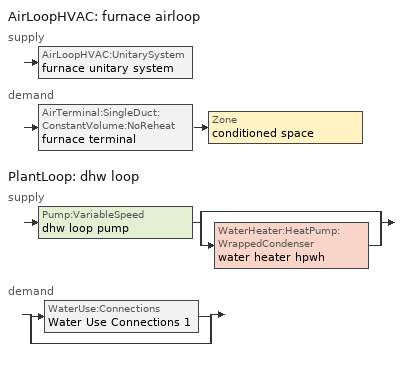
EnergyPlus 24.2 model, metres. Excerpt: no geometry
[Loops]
AirLoopHVAC 'furnace airloop'
 supply: AirLoopHVAC:UnitarySystem 'furnace unitary system'
 demand: AirTerminal:SingleDuct:ConstantVolume:NoReheat 'furnace terminal' > Zone 'conditioned space'
PlantLoop 'dhw loop'
 supply: Pump:VariableSpeed 'dhw loop pump' > split
  | bypass
  | WaterHeater:HeatPump:WrappedCondenser 'water heater hpwh'
 demand: split
  | WaterUse:Connections 'Water Use Connections 1'
  | bypass
[ZoneControl:Thermostat]
conditioned space Thermostat: Zone or ZoneList=conditioned space; Control Type Schedule=conditioned space Thermostat Schedule; Control 1=conditioned space temperature setpoint; Temperature Difference Between Cutout And Setpoint {deltaC}=0
[ThermostatSetpoint:DualSetpoint]
conditioned space temperature setpoint: Heating Setpoint Temperature Schedule=heating setpoint; Cooling Setpoint Temperature Schedule=cooling setpoint
[AirTerminal:SingleDuct:ConstantVolume:NoReheat]
furnace terminal: Availability Schedule=Always On Discrete; Maximum Air Flow Rate {m3/s}=0.212376
[Zone equipment]
conditioned space: furnace terminal
[AirLoopHVAC]
furnace airloop: Design Supply Air Flow Rate {m3/s}=0.212376; Design Return Air Flow Fraction of Supply Air Flow=1
[Sizing:System]
furnace airloop: Type of Load to Size On=Sensible; Design Outdoor Air Flow Rate {m3/s}=Autosize; Central Heating Maximum System Air Flow Ratio=0.3; Preheat Design Temperature {C}=7; Preheat Design Humidity Ratio {kgWater/kgDryAir}=0.008; Precool Design Temperature {C}=12.8; Precool Design Humidity Ratio {kgWater/kgDryAir}=0.008; Central Cooling Design Supply Air Temperature {C}=12.8; Central Heating Design Supply Air Temperature {C}=16.7; Type of Zone Sum to Use=NonCoincident; 100% Outdoor Air in Cooling=Yes; 100% Outdoor Air in Heating=Yes; Central Cooling Design Supply Air Humidity Ratio {kgWater/kgDryAir}=0.0085; Central Heating Design Supply Air Humidity Ratio {kgWater/kgDryAir}=0.008; Cooling Supply Air Flow Rate Method=DesignDay; Cooling Supply Air Flow Rate {m3/s}=0; Cooling Supply Air Flow Rate Per Floor Area {m3/s-m2}=0.00996765; Cooling Fraction of Autosized Cooling Supply Air Flow Rate=1; Cooling Supply Air Flow Rate Per Unit Cooling Capacity {m3/s-W}=3.94755e-05; Heating Supply Air Flow Rate Method=DesignDay; Heating Supply Air Flow Rate {m3/s}=0; Heating Supply Air Flow Rate Per Floor Area {m3/s-m2}=0.00996765; Heating Fraction of Autosized Heating Supply Air Flow Rate=1; Heating Fraction of Autosized Cooling Supply Air Flow Rate=1; Heating Supply Air Flow Rate Per Unit Heating Capacity {m3/s-W}=3.15882e-05; System Outdoor Air Method=ZoneSum; Zone Maximum Outdoor Air Fraction=1; Cooling Design Capacity Method=CoolingDesignCapacity; Cooling Design Capacity {W}=Autosize; Cooling Design Capacity Per Floor Area {W/m2}=234.7; Fraction of Autosized Cooling Design Capacity=1; Heating Design Capacity Method=HeatingDesignCapacity; Heating Design Capacity {W}=Autosize; Heating Design Capacity Per Floor Area {W/m2}=157; Fraction of Autosized Heating Design Capacity=1; Central Cooling Capacity Control Method=OnOff; Occupant Diversity=Autosize
[AirLoopHVAC:UnitarySystem]
furnace unitary system: Control Type=Load; Controlling Zone or Thermostat Location=conditioned space; Dehumidification Control Type=None; Availability Schedule=Always On Discrete; Supply Fan=furnace supply fan; Fan Placement=BlowThrough; Supply Air Fan Operating Mode Schedule=furnace auto fan schedule; Heating Coil=furnace htg coil; DX Heating Coil Sizing Ratio=1; Use DOAS DX Cooling Coil=No; Minimum Supply Air Temperature {C}=2; Latent Load Control=SensibleOnlyLoadControl; Cooling Supply Air Flow Rate Method=None; Heating Supply Air Flow Rate Method=SupplyAirFlowRate; Heating Supply Air Flow Rate {m3/s}=0.212376; No Load Supply Air Flow Rate Method=SupplyAirFlowRate; No Load Supply Air Flow Rate {m3/s}=0; No Load Supply Air Flow Rate Control Set To Low Speed=Yes; Maximum Supply Air Temperature {C}=48.8889; Maximum Outdoor Dry-Bulb Temperature for Supplemental Heater Operation {C}=21; Ancillary On-Cycle Electric Power {W}=0; Ancillary Off-Cycle Electric Power {W}=0
[Fan:SystemModel] Availability Schedule=Always On Discrete; Speed Control Method=Discrete; Electric Power Minimum Flow Rate Fraction=0.2; Design Pressure Rise {Pa}=500; Motor Efficiency=1; Motor In Air Stream Fraction=1; Design Electric Power Consumption {W}=Autosize; Design Power Sizing Method=PowerPerFlow; Electric Power Per Unit Flow Rate Per Unit Pressure {W/((m3/s)-Pa)}=1.66667; Fan Total Efficiency=0.7; Motor Loss Radiative Fraction=0; Number of Speeds=1
Name | Design Maximum Air Flow Rate {m3/s} | Electric Power Per Unit Flow Rate {W/(m3/s)} | Speed Flow Fraction 1 | Speed Electric Power Fraction 1
furnace supply fan | 0.212376 | 1059.44 | 1 | 1
water heater fan | 0.0854225 | 97.8923
[Coil:Heating:Fuel]
furnace htg coil: Availability Schedule=Always On Discrete; Fuel Type=NaturalGas; Burner Efficiency=0.8; Nominal Capacity {W}=7225.08; On Cycle Parasitic Electric Load {W}=0; Off Cycle Parasitic Fuel Load {W}=0
[PlantLoop]
dhw loop: Fluid Type=Water; Plant Equipment Operation Scheme=dhw loop Operation Schemes; Maximum Loop Temperature {C}=100; Minimum Loop Temperature {C}=0; Maximum Loop Flow Rate {m3/s}=0.01; Minimum Loop Flow Rate {m3/s}=0; Plant Loop Volume {m3}=0.003; Load Distribution Scheme=Optimal; Plant Loop Demand Calculation Scheme=SingleSetpoint; Common Pipe Simulation=None
[Sizing:Plant]
dhw loop: Loop Type=Heating; Design Loop Exit Temperature {C}=51.6667; Loop Design Temperature Difference {deltaC}=5.55556; Sizing Option=NonCoincident; Zone Timesteps in Averaging Window=1; Coincident Sizing Factor Mode=None
[Pump:VariableSpeed]
dhw loop pump: Design Maximum Flow Rate {m3/s}=0.01; Design Pump Head {Pa}=1; Design Power Consumption {W}=0; Motor Efficiency=0.85; Fraction of Motor Inefficiencies to Fluid Stream=0; Coefficient 1 of the Part Load Performance Curve=0; Coefficient 2 of the Part Load Performance Curve=1; Coefficient 3 of the Part Load Performance Curve=0; Coefficient 4 of the Part Load Performance Curve=0; Design Minimum Flow Rate {m3/s}=0; Pump Control Type=Intermittent; Skin Loss Radiative Fraction=0.5; Design Power Sizing Method=PowerPerFlowPerPressure; Design Electric Power per Unit Flow Rate {W/(m3/s)}=348701.1; Design Shaft Power per Unit Flow Rate per Unit Head {W/((m3/s)-Pa)}=1.28205; Design Minimum Flow Rate Fraction=0
[WaterHeater:Stratified]
water heater tank: Tank Volume {m3}=0.170344; Tank Height {m}=1.0335; Tank Shape=VerticalCylinder; Maximum Temperature Limit {C}=90; Heater Priority Control=MasterSlave; Heater 1 Setpoint Temperature Schedule=water heater TopElementSetpoint; Heater 1 Deadband Temperature Difference {deltaC}=18.5; Heater 1 Capacity {W}=4500.11; Heater 1 Height {m}=0.818187; Heater 2 Setpoint Temperature Schedule=water heater BottomElementSetpoint; Heater 2 Deadband Temperature Difference {deltaC}=3.89; Heater 2 Capacity {W}=4500.11; Heater 2 Height {m}=0.215312; Heater Fuel Type=Electricity; Heater Thermal Efficiency=1; Off Cycle Parasitic Fuel Consumption Rate {W}=3; Off Cycle Parasitic Fuel Type=Electricity; Off Cycle Parasitic Heat Fraction to Tank=0; Off Cycle Parasitic Height {m}=0; On Cycle Parasitic Fuel Consumption Rate {W}=3; On Cycle Parasitic Fuel Type=Electricity; On Cycle Parasitic Heat Fraction to Tank=0; On Cycle Parasitic Height {m}=0; Ambient Temperature Indicator=Schedule; Ambient Temperature Schedule=water heater Tamb act; Uniform Skin Loss Coefficient per Unit Area to Ambient Temperature {W/m2-K}=1.04512; Skin Loss Fraction to Zone=1; Off Cycle Flue Loss Coefficient to Ambient Temperature {W/K}=0; Off Cycle Flue Loss Fraction to Zone=1; Use Side Effectiveness=1; Use Side Inlet Height {m}=0; Use Side Outlet Height {m}=Autocalculate; Source Side Effectiveness=1; Source Side Inlet Height {m}=0; Source Side Outlet Height {m}=0; Inlet Mode=Fixed; Use Side Design Flow Rate {m3/s}=0.00283433; Source Side Design Flow Rate {m3/s}=0; Indirect Water Heating Recovery Time {hr}=1.5; Number of Nodes=6; Additional Destratification Conductivity {W/m-K}=0; Node 1 Additional Loss Coefficient {W/K}=0; Node 2 Additional Loss Coefficient {W/K}=0; Node 3 Additional Loss Coefficient {W/K}=0; Node 4 Additional Loss Coefficient {W/K}=0; Node 5 Additional Loss Coefficient {W/K}=0; Node 6 Additional Loss Coefficient {W/K}=0
[WaterHeater:Sizing]
water heater tank: Design Mode=PeakDraw; Time Storage Can Meet Peak Draw {hr}=0.538503; Time for Tank Recovery {hr}=0; Nominal Tank Volume for Autosizing Plant Connections {m3}=1
[WaterHeater:HeatPump:WrappedCondenser]
water heater hpwh: Compressor Setpoint Temperature Schedule=water heater setpoint; Dead Band Temperature Difference {deltaC}=3.89; Condenser Bottom Location {m}=0.0430625; Condenser Top Location {m}=0.559813; Evaporator Air Flow Rate {m3/s}=0.0854225; Inlet Air Configuration=Schedule; Inlet Air Temperature Schedule=water heater Tamb act; Inlet Air Humidity Schedule=water heater RHamb act; Tank=water heater tank; DX Coil=water heater coil; Minimum Inlet Air Temperature for Compressor Operation {C}=5.55556; Maximum Inlet Air Temperature for Compressor Operation {C}=48.8889; Compressor Location=Schedule; Compressor Ambient Temperature Schedule=water heater Tamb act; Fan=water heater fan; Fan Placement=DrawThrough; On Cycle Parasitic Electric Load {W}=0; Off Cycle Parasitic Electric Load {W}=0; Parasitic Heat Rejection Location=Outdoors; Inlet Air Mixer Schedule=Always On Discrete; Tank Element Control Logic=MutuallyExclusive; Control Sensor 1 Height In Stratified Tank {m}=0.818187; Control Sensor 1 Weight=0.75; Control Sensor 2 Height In Stratified Tank {m}=0.301438
[Coil:WaterHeating:AirToWaterHeatPump:Wrapped]
water heater coil: Rated Heating Capacity {W}=2018.38; Rated COP {W/W}=4.036802; Rated Sensible Heat Ratio=0.88; Rated Evaporator Inlet Air Dry-Bulb Temperature {C}=19.7222; Rated Evaporator Inlet Air Wet-Bulb Temperature {C}=13.561; Rated Condenser Water Temperature {C}=48.89; Rated Evaporator Air Flow Rate {m3/s}=0.0854225; Evaporator Fan Power Included in Rated COP=Yes; Crankcase Heater Capacity {W}=0; Maximum Ambient Temperature for Crankcase Heater Operation {C}=0; Evaporator Air Temperature Type for Curve Objects=WetBulbTemperature; Heating Capacity Function of Temperature Curve=HPWH-Cap-fT; Heating Capacity Function of Air Flow Fraction Curve=HPWH-Htg-Cap-FF; Heating COP Function of Temperature Curve=HPWH-COP-fT; Heating COP Function of Air Flow Fraction Curve=HPWH-Htg-COP-FF; Part Load Fraction Correlation Curve=HPWH-COP-fPLR
[SetpointManager:Scheduled]
Setpoint Manager Scheduled 1: Control Variable=Temperature; Schedule=dhw temp
[WaterUse:Connections]
Water Use Connections 1: Drain Water Heat Exchanger Type=None; Drain Water Heat Exchanger Destination=Plant; Water Use Equipment Name 1=dhw fixtures; Water Use Equipment Name 2=dhw distribution waste; Water Use Equipment Name 3=clothes washer; Water Use Equipment Name 4=dishwasher
[WaterUse:Equipment]
Name | Peak Flow Rate {m3/s} | Flow Rate Fraction Schedule | Target Temperature Schedule
dhw fixtures | 4.61704e-05 | hot_water_fixtures | mixed water temperature schedule
dhw distribution waste | 1.65954e-05 | hot_water_fixtures | mixed water temperature schedule
clothes washer | 1.32209e-05 | hot_water_clothes_washer
[PlantEquipmentOperationSchemes]
dhw loop Operation Schemes: Control Scheme Object Type 1=PlantEquipmentOperation:HeatingLoad; Control Scheme Name 1=dhw loop Heating Operation Scheme; Control Scheme Schedule Name 1=Always On Discrete
[PlantEquipmentOperation:HeatingLoad]
dhw loop Heating Operation Scheme: Load Range Lower Limit 1 {W}=0; Load Range Upper Limit 1 {W}=1000000000; Range Equipment List Name 1=dhw loop Heating Equipment List
[PlantEquipmentList]
dhw loop Heating Equipment List: WaterHeater:HeatPump:WrappedCondenser, water heater hpwh
[EnergyManagementSystem:InternalVariable]
furnace_airloop_max_sup_fan_mfr: Internal Data Index Key=furnace supply fan; Internal Data Type=Fan Maximum Mass Flow Rate
[EnergyManagementSystem:Sensor]
Name | Output:Variable or Output:Meter Index Key | Output:Variable or Output:Meter
conditioned_space_clg_unmet_s | conditioned space | Zone Cooling Setpoint Not Met Time
conditioned_space_htg_unmet_s | conditioned space | Zone Heating Setpoint Not Met Time
fridge_tin_s; tin_s; tin_s_1; water_heater_amb_temp | conditioned space | Zone Mean Air Temperature
furnace_airloop_Fan_RTF_s | furnace supply fan | Fan Runtime Fraction
furnace_htg_coil_s | furnace htg coil | Heating Coil Heating Energy
furnace_supply_fan_s | furnace supply fan | Fan Electricity Energy
ig_ee_conv_2 | clothes washer | Electric Equipment Convective Heating Energy
ig_ee_rad_2 | clothes washer | Electric Equipment Radiant Heating Energy
tout_s | conditioned space | Zone Outdoor Air Drybulb Temperature
water_heater_amb_rh | conditioned space | Zone Air Relative Humidity
water_heater_coil_energy | water heater coil | Cooling Coil Water Heating Electricity Rate
water_heater_fan_energy; water_heater_fan_pwr | water heater fan | Fan Electricity Rate
water_heater_lat_cool | water heater coil | Cooling Coil Latent Cooling Rate
water_heater_sens_cool | water heater coil | Cooling Coil Sensible Cooling Rate
water_heater_tank_energy | water heater tank | Water Heater Electricity Rate
water_heater_tank_off_cycle_parasitic | water heater tank | Water Heater Off Cycle Parasitic Electricity Rate
water_heater_tank_on_cycle_parasitic | water heater tank | Water Heater On Cycle Parasitic Electricity Rate
water_heater_tl | water heater tank | Water Heater Heat Loss Rate
win_s | conditioned space | Zone Air Humidity Ratio
[EnergyManagementSystem:Actuator] Actuated Component Type=Schedule:Constant; Actuated Component Control Type=Schedule Value
Name | Actuated Component Unique
water_heater_RHamb_act | water heater RHamb act
water_heater_Tamb_act | water heater Tamb act
[EnergyManagementSystem:Program]
component_loads_program: Set loads_htg_walls = 0; Set loads_htg_rim_joists = 0; Set loads_htg_foundation_walls = 0; Set loads_htg_floors = 0; Set loads_htg_slabs = 0; Set loads_htg_ceilings = 0; Set loads_htg_roofs = 0; Set loads_htg_windows_conduction = 0; Set loads_htg_windows_solar = 0; Set loads_htg_doors = 0; Set loads_htg_skylights_conduction = 0; Set loads_htg_skylights_solar = 0; Set loads_htg_internal_mass = 0; Set loads_htg_intgains = 0; Set loads_htg_lighting = 0; Set loads_htg_infil = 0; Set loads_htg_mechvent = 0; Set loads_htg_natvent = 0; Set loads_htg_whf = 0; Set loads_htg_ducts = 0; Set loads_clg_walls = 0; Set loads_clg_rim_joists = 0; Set loads_clg_foundation_walls = 0; Set loads_clg_floors = 0; Set loads_clg_slabs = 0; Set loads_clg_ceilings = 0; Set loads_clg_roofs = 0; Set loads_clg_windows_conduction = 0; Set loads_clg_windows_solar = 0; Set loads_clg_doors = 0; Set loads_clg_skylights_conduction = 0; Set loads_clg_skylights_solar = 0; Set loads_clg_internal_mass = 0; Set loads_clg_intgains = 0; Set loads_clg_lighting = 0; Set loads_clg_infil = 0; Set loads_clg_mechvent = 0; Set loads_clg_natvent = 0; Set loads_clg_whf = 0; Set loads_clg_ducts = 0; Set hr_walls = 0; Set hr_walls = hr_walls + s_conv_2 + s_ig_2 + s_sol_2 + s_lgt_2 + s_surf_2; Set hr_walls = hr_walls + s_conv_3 + s_ig_3 + s_sol_3 + s_lgt_3 + s_surf_3; Set hr_walls = hr_walls + s_conv_4 + s_ig_4 + s_sol_4 + s_lgt_4 + s_surf_4; Set hr_walls = hr_walls + s_conv_5 + s_ig_5 + s_sol_5 + s_lgt_5 + s_surf_5; Set hr_rim_joists = 0; Set hr_foundation_walls = 0; Set hr_floors = 0; Set hr_slabs = 0; Set hr_slabs = hr_slabs + s_conv_1 + s_ig_1 + s_sol_1 + s_lgt_1 + s_surf_1; Set hr_ceilings = 0; Set hr_roofs = 0; Set hr_roofs = hr_roofs + s_conv + s_ig + s_sol + s_lgt + s_surf; Set hr_windows_conduction = 0; Set hr_windows_conduction = hr_windows_conduction + ss_conv_1; Set hr_windows_conduction = hr_windows_conduction + ss_ig_1; Set hr_windows_conduction = hr_windows_conduction + ss_surf_1; Set hr_windows_conduction = hr_windows_conduction + ss_conv_2; Set hr_windows_conduction = hr_windows_conduction + ss_ig_2; Set hr_windows_conduction = hr_windows_conduction + ss_surf_2; Set hr_windows_conduction = hr_windows_conduction + ss_conv_3; Set hr_windows_conduction = hr_windows_conduction + ss_ig_3; Set hr_windows_conduction = hr_windows_conduction + ss_surf_3; Set hr_windows_conduction = hr_windows_conduction + ss_conv_4; Set hr_windows_conduction = hr_windows_conduction + ss_ig_4; Set hr_windows_conduction = hr_windows_conduction + ss_surf_4; Set hr_windows_solar = 0; Set hr_windows_solar = hr_windows_solar - ss_trans_in * ZoneTimestep * 3600 + ss_back_out * ZoneTimestep * 3600 + ss_trans_out * ZoneTimestep * 3600; Set hr_windows_solar = hr_windows_solar - ss_trans_in_1 * ZoneTimestep * 3600 + ss_back_out_1 * ZoneTimestep * 3600 + ss_trans_out_1 * ZoneTimestep * 3600; Set hr_windows_solar = hr_windows_solar - ss_trans_in_2 * ZoneTimestep * 3600 + ss_back_out_2 * ZoneTimestep * 3600 + ss_trans_out_2 * ZoneTimestep * 3600; Set hr_windows_solar = hr_windows_solar - ss_trans_in_3 * ZoneTimestep * 3600 + ss_back_out_3 * ZoneTimestep * 3600 + ss_trans_out_3 * ZoneTimestep * 3600; Set hr_doors = 0; Set hr_doors = hr_doors + ss_sol; Set hr_doors = hr_doors + ss_lgt; Set hr_doors = hr_doors + ss_conv; Set hr_doors = hr_doors + ss_ig; Set hr_doors = hr_doors + ss_surf; Set hr_skylights_conduction = 0; Set hr_skylights_solar = 0; Set hr_internal_mass = 0; Set hr_internal_mass = hr_internal_mass + im_conv + im_ig + im_sol + im_lgt + im_surf; Set hr_internal_mass = hr_internal_mass + im_conv_1 + im_ig_1 + im_sol_1 + im_lgt_1 + im_surf_1; Set hr_intgains = 0; Set hr_intgains = hr_intgains - ig_ee_conv - ig_ee_rad - ig_ee_conv_1 - ig_ee_rad_1 - ig_ee_conv_2 - ig_ee_rad_2 - ig_ee_conv_3 - ig_ee_rad_3 - ig_ee_conv_4 - ig_ee_rad_4 - ig_ee_conv_5 - ig_ee_rad_5 - ig_ee_conv_6 - ig_ee_rad_6 - ig_ee_conv_7 - ig_ee_rad_7 - ig_ee_conv_8 - ig_ee_rad_8 - ig_oe_conv - ig_oe_rad - ig_oe_conv_1 - ig_oe_rad_1 - ig_oe_conv_2 - ig_oe_rad_2 - ig_oe_conv_3 - ig_oe_rad_3 - ig_oe_conv_4 - ig_oe_rad_4 - ig_oe_conv_5 - ig_oe_rad_5 - ig_oe_conv_6 - ig_oe_rad_6 - ig_ppl_conv - ig_ppl_rad; Set hr_lighting = 0; Set hr_lighting = hr_lighting - ig_lgt_conv - ig_lgt_rad - ig_lgt_vis; Set hr_infil = 0; Set hr_infil = hr_infil - airflow_gain + airflow_loss; Set hr_natvent = 0; Set hr_natvent = hr_natvent - airflow_gain_1 + airflow_loss_1; Set hr_whf = 0; Set hr_whf = hr_whf - airflow_gain_2 + airflow_loss_2; Set hr_mechvent = 0; Set hr_mechvent = hr_mechvent - mv_conv - mv_rad - mv_conv_1 - mv_rad_1 - mv_conv_2 - mv_rad_2 - mv_conv_3 - mv_rad_3 - mv_conv_4 - mv_rad_4 - mv_conv_5 - mv_rad_5; Set hr_ducts = 0; Set htg_mode = 0; Set clg_mode = 0; If (htg_load_cond > 0); Set htg_mode = 1.0; ElseIf (clg_load_cond > 0); Set clg_mode = 0.0; Else; Set htg_season = 0; Set clg_season = 0; If ((DayOfYear >= 1) && (DayOfYear <= 365)); Set clg_season = 1; EndIf; If ((DayOfYear >= 1) && (DayOfYear <= 365)); Set htg_season = 1; EndIf; If ((airflow_gain_1 <> 0) || (airflow_loss_1 <> 0)) && (clg_season == 1); Set clg_mode = 0.0; ElseIf ((airflow_gain_2 <> 0) || (airflow_loss_2 <> 0)) && (clg_season == 1); Set clg_mode = 0.0; Else; Set Tmid_setpoint = (htg_sp_s_1 + clg_sp_s_1) / 2; If (tin_s_1 > Tmid_setpoint) && (clg_season == 1); Set clg_mode = 0.0; ElseIf (tin_s_1 < Tmid_setpoint) && (htg_season == 1); Set htg_mode = 1.0; EndIf; EndIf; EndIf; Set loads_htg_walls = loads_htg_walls + (hr_walls * htg_mode * 1); Set loads_htg_rim_joists = loads_htg_rim_joists + (hr_rim_joists * htg_mode * 1); Set loads_htg_foundation_walls = loads_htg_foundation_walls + (hr_foundation_walls * htg_mode * 1); Set loads_htg_floors = loads_htg_floors + (hr_floors * htg_mode * 1); Set loads_htg_slabs = loads_htg_slabs + (hr_slabs * htg_mode * 1); Set loads_htg_ceilings = loads_htg_ceilings + (hr_ceilings * htg_mode * 1); Set loads_htg_roofs = loads_htg_roofs + (hr_roofs * htg_mode * 1); Set loads_htg_windows_conduction = loads_htg_windows_conduction + (hr_windows_conduction * htg_mode * 1); Set loads_htg_windows_solar = loads_htg_windows_solar + (hr_windows_solar * htg_mode * 1); Set loads_htg_doors = loads_htg_doors + (hr_doors * htg_mode * 1); Set loads_htg_skylights_conduction = loads_htg_skylights_conduction + (hr_skylights_conduction * htg_mode * 1); Set loads_htg_skylights_solar = loads_htg_skylights_solar + (hr_skylights_solar * htg_mode * 1); Set loads_htg_internal_mass = loads_htg_internal_mass + (hr_internal_mass * htg_mode * 1); Set loads_htg_intgains = loads_htg_intgains + (hr_intgains * htg_mode * 1); Set loads_htg_lighting = loads_htg_lighting + (hr_lighting * htg_mode * 1); Set loads_htg_infil = loads_htg_infil + (hr_infil * htg_mode * 1); Set loads_htg_mechvent = loads_htg_mechvent + (hr_mechvent * htg_mode * 1); Set loads_htg_natvent = loads_htg_natvent + (hr_natvent * htg_mode * 1); Set loads_htg_whf = loads_htg_whf + (hr_whf * htg_mode * 1); Set loads_htg_ducts = loads_htg_ducts + (hr_ducts * htg_mode * 1); Set loads_clg_walls = loads_clg_walls + (-hr_walls * clg_mode * 1); Set loads_clg_rim_joists = loads_clg_rim_joists + (-hr_rim_joists * clg_mode * 1); Set loads_clg_foundation_walls = loads_clg_foundation_walls + (-hr_foundation_walls * clg_mode * 1); Set loads_clg_floors = loads_clg_floors + (-hr_floors * clg_mode * 1); Set loads_clg_slabs = loads_clg_slabs + (-hr_slabs * clg_mode * 1); Set loads_clg_ceilings = loads_clg_ceilings + (-hr_ceilings * clg_mode * 1); Set loads_clg_roofs = loads_clg_roofs + (-hr_roofs * clg_mode * 1); Set loads_clg_windows_conduction = loads_clg_windows_conduction + (-hr_windows_conduction * clg_mode * 1); Set loads_clg_windows_solar = loads_clg_windows_solar + (-hr_windows_solar * clg_mode * 1); Set loads_clg_doors = loads_clg_doors + (-hr_doors * clg_mode * 1); Set loads_clg_skylights_conduction = loads_clg_skylights_conduction + (-hr_skylights_conduction * clg_mode * 1); Set loads_clg_skylights_solar = loads_clg_skylights_solar + (-hr_skylights_solar * clg_mode * 1); Set loads_clg_internal_mass = loads_clg_internal_mass + (-hr_internal_mass * clg_mode * 1); Set loads_clg_intgains = loads_clg_intgains + (-hr_intgains * clg_mode * 1); Set loads_clg_lighting = loads_clg_lighting + (-hr_lighting * clg_mode * 1); Set loads_clg_infil = loads_clg_infil + (-hr_infil * clg_mode * 1); Set loads_clg_mechvent = loads_clg_mechvent + (-hr_mechvent * clg_mode * 1); Set loads_clg_natvent = loads_clg_natvent + (-hr_natvent * clg_mode * 1); Set loads_clg_whf = loads_clg_whf + (-hr_whf * clg_mode * 1); Set loads_clg_ducts = loads_clg_ducts + (-hr_ducts * clg_mode * 1)
[Schedule:Day:Interval]
heating setpoint day: No, 07:00, 18.8889, 22:00, 22.2222, 24:00, 18.8889
heating setpoint default day; cooling setpoint default day: No, 24:00, 0
cooling setpoint day: No, 24:00, 25.5556
[Schedule:Week:Daily]
heating setpoint Week Rule - Jan1-Dec31: heating setpoint day, heating setpoint day, heating setpoint day, heating setpoint day, heating setpoint day, heating setpoint day, heating setpoint day, heating setpoint default day, heating setpoint default day, heating setpoint default day, heating setpoint default day, heating setpoint default day
cooling setpoint Week Rule - Jan1-Dec31: cooling setpoint day, cooling setpoint day, cooling setpoint day, cooling setpoint day, cooling setpoint day, cooling setpoint day, cooling setpoint day, cooling setpoint default day, cooling setpoint default day, cooling setpoint default day, cooling setpoint default day, cooling setpoint default day
[Schedule:Year]
heating setpoint: heating setpoint Week Rule - Jan1-Dec31, 1, 1, 12, 31
cooling setpoint: cooling setpoint Week Rule - Jan1-Dec31, 1, 1, 12, 31
[Schedule:File] File=in.schedules.csv; Rows to Skip at Top=1; Number of Hours of Data=8760; Column Separator=Comma; Interpolate to Timestep=Yes; Minutes per Item=15; Adjust Schedule for Daylight Savings=Yes
Name | Column Number
dishwasher | 7
hot_water_clothes_washer | 8
hot_water_fixtures | 12
[Schedule:Constant]
Name | Hourly Value
Always On Discrete | 1
dhw temp; water heater setpoint | 51.6667
furnace auto fan schedule; water heater BottomElementSetpoint; water heater TopElementSetpoint | 0
mixed water temperature schedule | 40.5556
water heater RHamb act | 0.5
water heater Tamb act | 23
[Schedule:Compact]
conditioned space Thermostat Schedule: Through: 12/31, For: AllDays, Until: 24:00, 4
[Curve:Biquadratic] Minimum Value of x {BasedOnField A2}=0; Maximum Value of x {BasedOnField A2}=100; Minimum Value of y {BasedOnField A3}=0; Maximum Value of y {BasedOnField A3}=100
Name | Coefficient1 Constant | Coefficient2 x | Coefficient3 x**2 | Coefficient4 y | Coefficient5 y**2 | Coefficient6 x*y
HPWH-Cap-fT | 0.563 | 0.0437 | 3.9e-05 | 0.0055 | -0.000148 | -0.000145
HPWH-COP-fT | 1.1332 | 0.063 | -9.79e-05 | -0.00972 | -2.14e-05 | -0.000686
[Curve:Cubic] Coefficient1 Constant=1; Coefficient2 x=0; Coefficient3 x**2=0; Coefficient4 x**3=0; Minimum Value of x {BasedOnField A2}=0
Name | Maximum Value of x {BasedOnField A2}
HPWH-Htg-Cap-FF; HPWH-Htg-COP-FF | 100
HPWH-COP-fPLR | 1
